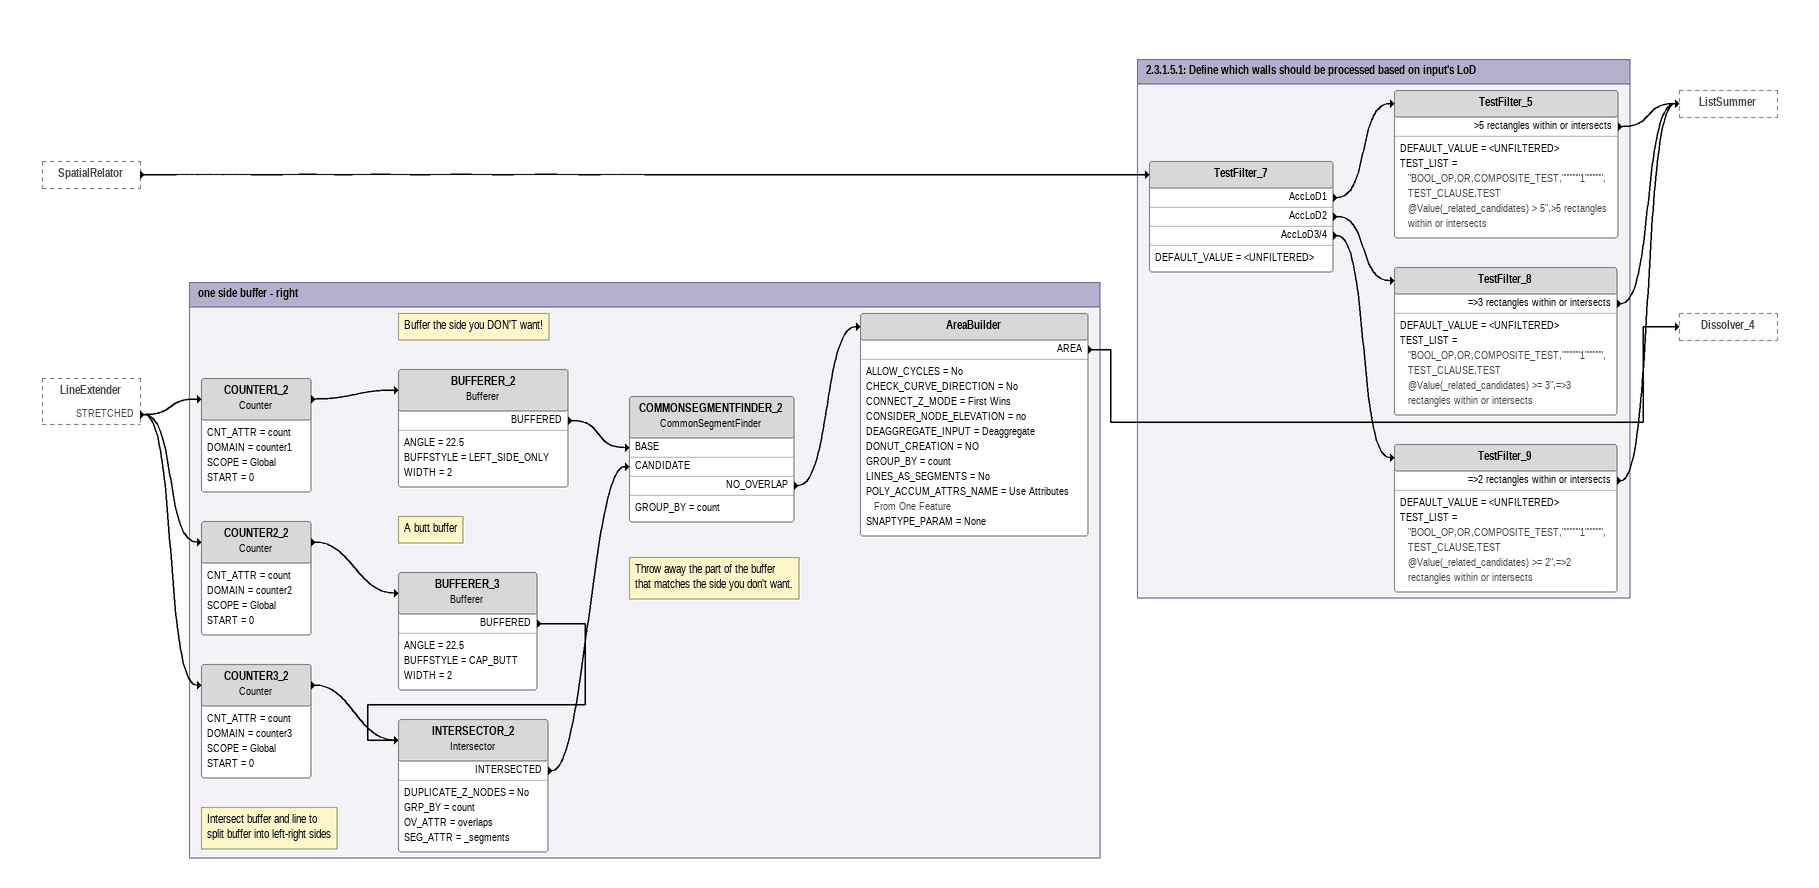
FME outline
SpatialRelator [outside]
    -> TestFilter_7
LineExtender [outside]
    STRETCHED -> COUNTER1_2
    STRETCHED -> COUNTER2_2
    STRETCHED -> COUNTER3_2

Bookmark: one side buffer - right
COUNTER1_2: Counter
    CNT_ATTR = count
    DOMAIN = counter1
    SCOPE = Global
    START = 0
    -> BUFFERER_2
Note: Buffer the side you DON'T want!
BUFFERER_2: Bufferer
    ANGLE = 22.5
    BUFFSTYLE = LEFT_SIDE_ONLY
    WIDTH = 2
    BUFFERED -> COMMONSEGMENTFINDER_2 [BASE]
COUNTER2_2: Counter
    CNT_ATTR = count
    DOMAIN = counter2
    SCOPE = Global
    START = 0
    -> BUFFERER_3
Note: A butt buffer
BUFFERER_3: Bufferer
    ANGLE = 22.5
    BUFFSTYLE = CAP_BUTT
    WIDTH = 2
    BUFFERED -> INTERSECTOR_2
COUNTER3_2: Counter
    CNT_ATTR = count
    DOMAIN = counter3
    SCOPE = Global
    START = 0
    -> INTERSECTOR_2
Note: Intersect buffer and line to / split buffer into left-right sides
INTERSECTOR_2: Intersector
    DUPLICATE_Z_NODES = No
    GRP_BY = count
    OV_ATTR = overlaps
    SEG_ATTR = _segments
    INTERSECTED -> COMMONSEGMENTFINDER_2 [CANDIDATE]
Note: Throw away the part of the buffer / that matches the side you don't want.
COMMONSEGMENTFINDER_2: CommonSegmentFinder
    GROUP_BY = count
    NO_OVERLAP -> AreaBuilder
AreaBuilder
    ALLOW_CYCLES = No
    CHECK_CURVE_DIRECTION = No
    CONNECT_Z_MODE = First Wins
    CONSIDER_NODE_ELEVATION = no
    DEAGGREGATE_INPUT = Deaggregate
    DONUT_CREATION = NO
    GROUP_BY = count
    LINES_AS_SEGMENTS = No
    POLY_ACCUM_ATTRS_NAME = Use Attributes From One Feature
    SNAPTYPE_PARAM = None
    AREA -> Dissolver_4

Bookmark: 2.3.1.5.1: Define which walls should be processed based on input's LoD
TestFilter_7
    DEFAULT_VALUE = <UNFILTERED>
    AccLoD1 -> TestFilter_5
    AccLoD2 -> TestFilter_8
    AccLoD3/4 -> TestFilter_9
TestFilter_5
    DEFAULT_VALUE = <UNFILTERED>
    TEST_LIST = "BOOL_OP,OR,COMPOSITE_TEST,""""""1"""""",TEST_CLAUSE,TEST @Value(_related_candidates) > 5",>5 rectangles within or intersects
    >5 rectangles within or intersects -> ListSummer
TestFilter_8
    DEFAULT_VALUE = <UNFILTERED>
    TEST_LIST = "BOOL_OP,OR,COMPOSITE_TEST,""""""1"""""",TEST_CLAUSE,TEST @Value(_related_candidates) >= 3",=>3 rectangles within or intersects
    =>3 rectangles within or intersects -> ListSummer
TestFilter_9
    DEFAULT_VALUE = <UNFILTERED>
    TEST_LIST = "BOOL_OP,OR,COMPOSITE_TEST,""""""1"""""",TEST_CLAUSE,TEST @Value(_related_candidates) >= 2",=>2 rectangles within or intersects
    =>2 rectangles within or intersects -> ListSummer
